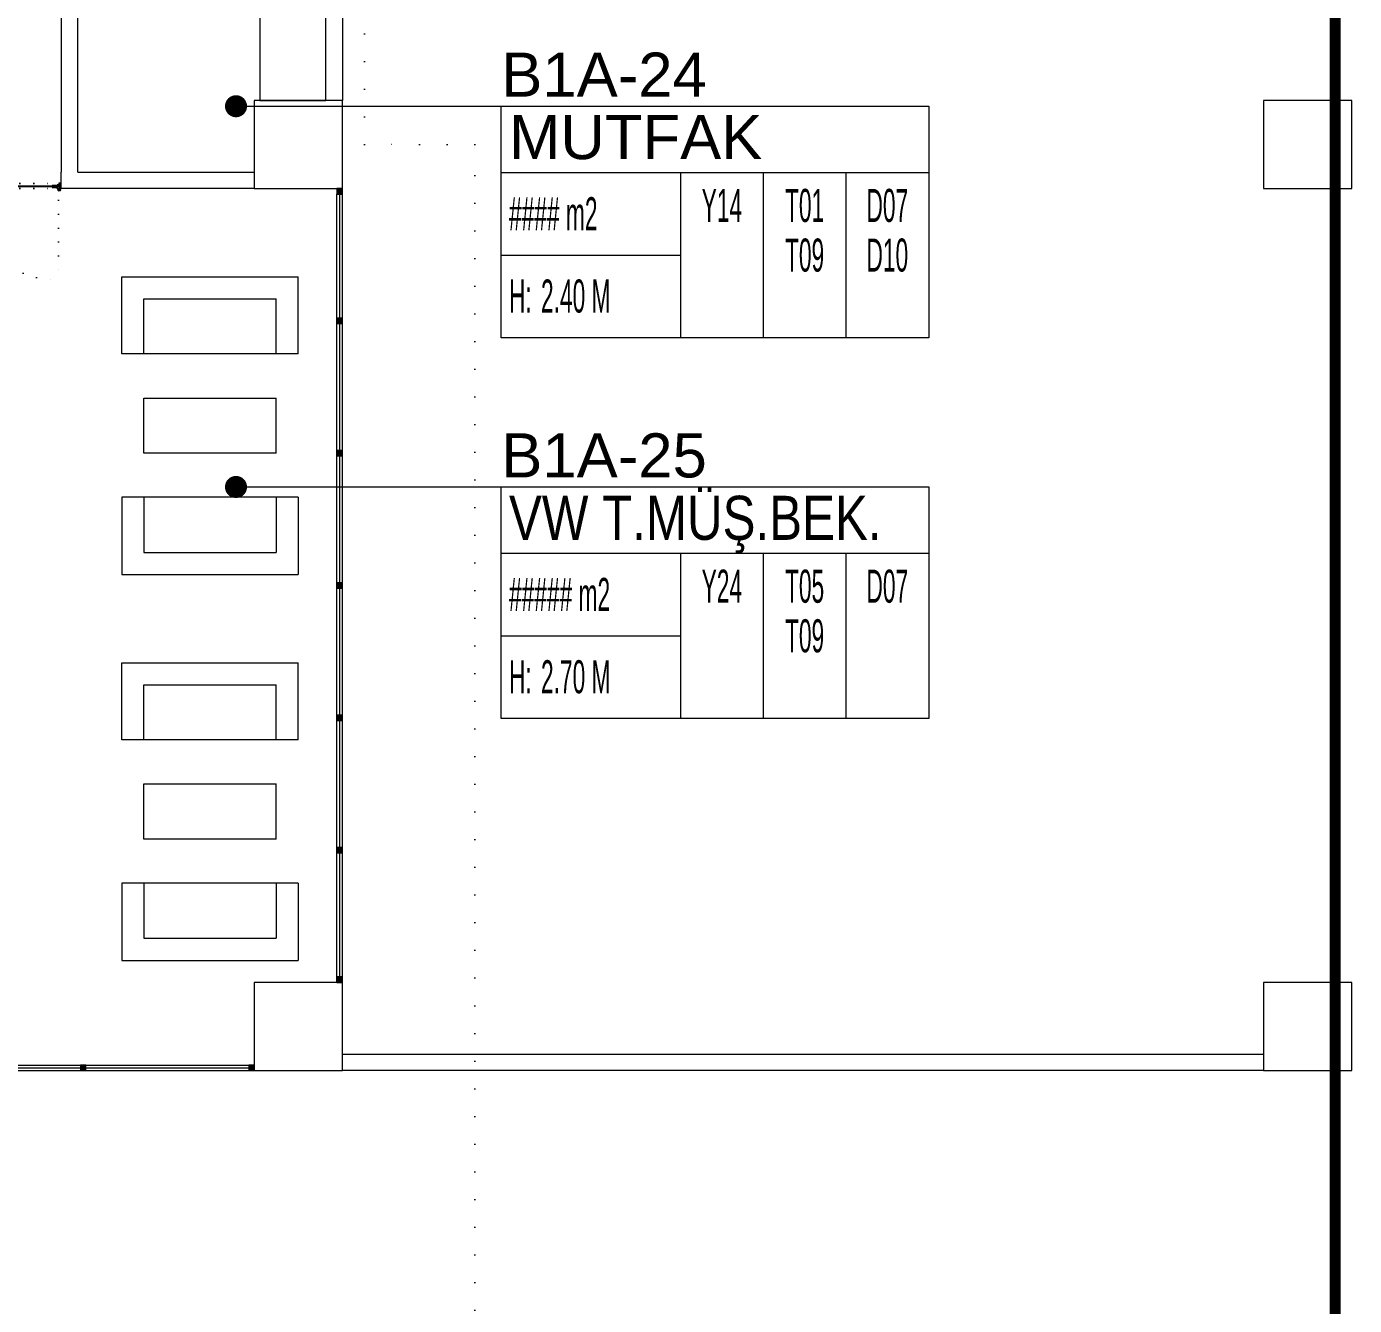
# Model space of a CAD drawing. Header units: metres. Extents: x -17822 to 152406, y -4219 to 19791.
# Drawn here: x 88154 to 89357, y 587 to 1747 of the extents above; entities that cross this region are included whole.
import ezdxf
from ezdxf.enums import TextEntityAlignment as Align

# ---------------------------------------------------------------- set-up
doc = ezdxf.new("R2010")
doc.units = ezdxf.units.M
doc.header["$LTSCALE"] = 100
doc.header["$MEASUREMENT"] = 0
doc.linetypes.add('DASHDOT', pattern=[1, 0.5, -0.25, 0, -0.25])
doc.linetypes.add('DOT2', pattern=[0.125, 0, -0.125])
doc.layers.get('0').update_dxf_attribs({"color": 9, "lineweight": 9})
for name, color, linetype, lineweight in [('00', 9, 'Continuous', 9), ('01', 9, 'Continuous', 9), ('05', 9, 'Continuous', 9), ('05S', 9, 'Continuous', 9), ('05V', 9, 'Continuous', 9), ('06C', 9, 'Continuous', 9), ('06D', 9, 'Continuous', 9), ('07K', 9, 'Continuous', 9), ('10', 9, 'Continuous', 9), ('15', 9, 'Continuous', 9), ('20', 9, 'DOT2', 9), ('21_mahal200', 9, 'Continuous', 9)]:
    doc.layers.add(name, color=color, linetype=linetype, lineweight=lineweight)
doc.styles.add('Arial', font='arial.ttf', dxfattribs={"height": 2.5})
doc.styles.add('MuuM_TEXT-STANDART', font='ARIALN.TTF')
doc.dimstyles.new('MuuM_DIM200', dxfattribs={"dimscale": 20, "dimtxt": 2, "dimasz": 1, "dimexe": 1, "dimexo": 1, "dimgap": 1, "dimtad": 1, "dimdec": 1, "dimrnd": 0.5, "dimdsep": 46, "dimtxsty": 'MuuM_TEXT-STANDART', "dimblk": 'ARCHTICK', "dimcen": 0, "dimdle": 0.15, "dimclrd": 256, "dimclre": 256, "dimclrt": 256, "dimadec": 0, "dimazin": 0, "dimtfac": 5, "dimtdec": 1, "dimtix": 1, "dimtmove": 2, "dimatfit": 3, "dimldrblk": 'DOT', "dimfxl": 3, "dimfxlon": 1, "dimtolj": 1, "dimlwd": -1, "dimlwe": -1, "dimarcsym": 0})

# ---------------------------------------------------------------- blocks, each defined once
blk = doc.blocks.new('p-kolon_80x80')
blk.add_lwpolyline([(-40, -40), (40, -40), (40, 40), (-40, 40)], close=True)
blk = doc.blocks.new('1.Bod.Ara.Sitatik Elk')
at = {"layer": '01'}
for p in [(4400, -6990), (5315, -6990), (4400, -7790), (5315, -7790)]:
    blk.add_blockref('p-kolon_80x80', p, dxfattribs=at)
blk = doc.blocks.new('_ArchTick')
at = {"color": 0, "linetype": 'ByBlock', "const_width": 0.15}
blk.add_lwpolyline([(-0.5, -0.5), (0.5, 0.5)], dxfattribs=at)
blk = doc.blocks.new('_Dot')
at = {"color": 0, "linetype": 'ByBlock', "lineweight": -2}
blk.add_line((-0.5, 0), (-1, 0), dxfattribs=at)
at = {"color": 0, "linetype": 'ByBlock', "const_width": 0.5}
blk.add_lwpolyline([(-0.25, 0, 1), (0.25, 0, 1)], format="xyb", close=True, dxfattribs=at)
blk = doc.blocks.new('0_roomno2')
blk.add_lwpolyline([(19.375, -10.5), (0, -10.5), (0, 0), (19.375, 0)], close=True)
for points in [[(0, -3), (19.375, -3)], [(8.125, -3), (8.125, -10.5)], [(11.875, -3), (11.875, -10.5)], [(15.625, -3), (15.625, -10.5)], [(0, -6.75), (8.125, -6.75)]]:
    blk.add_lwpolyline(points)
at = {"style": 'MuuM_TEXT-STANDART', "width": 0.6}
blk.add_text('H:', height=1.5, dxfattribs=at).set_placement((0.35, -8.608), align=Align.MIDDLE_LEFT)
at = {"style": 'Arial'}
blk.add_attdef('ODANO', (0, 1.17), '', height=2, dxfattribs=at)
blk.add_attdef('MEKANADI', text='', height=2, dxfattribs=at).set_placement((0.35, -3), align=Align.BOTTOM_LEFT)
at = {"style": 'MuuM_TEXT-STANDART', "width": 0.6}
for tag, p in [('M2', (0.35, -4.875)), ('TEMIZTAVANYUKSEKLIGI', (1.8, -8.608))]:
    blk.add_attdef(tag, text='', height=1.5, dxfattribs=at).set_placement(p, align=Align.MIDDLE_LEFT)
for tag, p in [('YER01', (10, -4.5)), ('TAVAN01', (13.75, -4.5)), ('DUVAR01', (17.5, -4.5)), ('YER02', (10, -6.75)), ('TAVAN02', (13.75, -6.75)), ('DUVAR02', (17.5, -6.75)), ('YER03', (10, -9)), ('TAVAN03', (13.75, -9)), ('DUVAR03', (17.5, -9))]:
    blk.add_attdef(tag, text='', height=1.5, dxfattribs=at).set_placement(p, align=Align.MIDDLE_CENTER)
blk = doc.blocks.new('gr-p-birim eleman')
blk.add_lwpolyline([(-1, 0), (0, 0), (0, 1), (-1, 1)], close=True)
blk = doc.blocks.new('p-tef_porsche')
at = {"linetype": 'Continuous', "lineweight": 13}
for p, q in [((-160, -80), (-160, 80)), ((-90, 80), (-160, 80)), ((-90, 80), (-90, -80)), ((40, 80), (40, -80)), ((40, 80), (110, 80)), ((110, -80), (110, 80)), ((-140, -60), (-140, 60)), ((-90, 60), (-140, 60)), ((-50, -60), (-50, 60)), ((0, 60), (-50, 60)), ((0, 60), (0, -60)), ((40, 60), (90, 60)), ((90, -60), (90, 60)), ((-90, -60), (-140, -60)), ((0, -60), (-50, -60)), ((40, -60), (90, -60)), ((-90, -80), (-160, -80)), ((40, -80), (110, -80))]:
    blk.add_line(p, q, dxfattribs=at)
blk = doc.blocks.new('prf-10x10')
blk.add_lwpolyline([(-5, -5), (5, -5), (5, 5), (-5, 5)], close=True)
at = {"color": 255}
blk.add_solid([(-5, -5), (5, -5), (-5, 5), (5, 5)], dxfattribs=at)
at = {"layer": '10'}
blk.add_point((0, 0), dxfattribs=at)
blk = doc.blocks.new('p-dog-ser-720')
at = {"layer": '06D'}
for points in [[(0, 0), (0, 715)], [(5, 0), (5, 715)]]:
    blk.add_lwpolyline(points, dxfattribs=at)
at = {"layer": '15'}
blk.add_lwpolyline([(2.5, 0), (2.5, 715)], dxfattribs=at)
at = {"layer": '10', "xscale": 0.5, "yscale": 0.5, "rotation": 180}
for p in [(2.5, 717.5), (2.5, 600), (2.5, 480), (2.5, 360), (2.5, 240), (2.5, 120), (2.5, 2.5)]:
    blk.add_blockref('prf-10x10', p, dxfattribs=at)
blk = doc.blocks.new('p-dog-ser-620')
at = {"layer": '06D'}
for points in [[(-620, 5), (-5, 5)], [(-620, 0), (-5, 0)]]:
    blk.add_lwpolyline(points, dxfattribs=at)
at = {"layer": '15'}
blk.add_lwpolyline([(-620, 2.5), (-5, 2.5)], dxfattribs=at)
at = {"layer": '10', "xscale": 0.5, "yscale": 0.5, "rotation": 90}
for p in [(-617.5, 2.5), (-460, 2.5), (-305, 2.5), (-155, 2.5), (-2.5, 2.5)]:
    blk.add_blockref('prf-10x10', p, dxfattribs=at)
blk = doc.blocks.new('g-kapı kolu-p')
at = {"layer": '05S'}
h = blk.add_hatch(color=256, dxfattribs=at)
h.paths.add_polyline_path([(-1, 8.2), (11.8, 8.2), (11.8, 6.3), (0.9, 6.3), (0.9, 2.4), (-1, 2.4)])
h.paths.add_polyline_path([(-2.7, 2.4), (2.7, 2.4), (2.7, 1.5), (-2.7, 1.5)])
h.paths.add_polyline_path([(-5, 1.5), (5, 1.5), (5, 0.5), (-5, 0.5)])
h.paths.add_polyline_path([(-5, -0.5), (5, -0.5), (5, -1.5), (-5, -1.5)])
h.paths.add_polyline_path([(-2.7, -1.5), (2.7, -1.5), (2.7, -2.4), (-2.7, -2.4)])
h.paths.add_polyline_path([(-1, -2.4), (0.9, -2.4), (0.9, -6.3), (11.8, -6.3), (11.8, -8.2), (-1, -8.2)])
for points in [[(-5, 0.5), (5, 0.5), (5, 1.5), (-5, 1.5)], [(-2.7, 1.5), (2.7, 1.5), (2.7, 2.4), (-2.7, 2.4)], [(-5, -1.5), (5, -1.5), (5, -0.5), (-5, -0.5)], [(-2.7, -1.5), (2.7, -1.5), (2.7, -2.4), (-2.7, -2.4)]]:
    blk.add_lwpolyline(points, close=True)
for points in [[(11.8, 8.2), (-1, 8.2), (-1, 2.4), (0.9, 2.4), (0.9, 6.3), (11.8, 6.3), (11.8, 8.2)], [(11.8, -8.2), (-1, -8.2), (-1, -2.4), (0.9, -2.4), (0.9, -6.3), (11.8, -6.3), (11.8, -8.2)]]:
    blk.add_lwpolyline(points)
blk = doc.blocks.new('k-cambölme-kapı-p')
at = {"layer": '10'}
h = blk.add_hatch(dxfattribs=at)
h.set_pattern_fill('NET', color=256, angle=135, style=0)
h.set_pattern_definition([(135, (3753.7029, 560.85184), (-0.0883883476, -0.0883883476), []), (225, (3753.7029, 560.85184), (0.0883883476, -0.0883883476), [])])
h.paths.add_polyline_path([(2.1, -0.1), (2.1, 0), (2.1, 0), (2, 0.1), (2, 0.1), (2, 0.1), (2, 0.1), (2, -0.3), (1.9, -0.3), (1.9, -0.4), (1.9, -0.5), (1.7, -0.5), (1.8, -0.3), (1.7, -0.3), (1.5, -0.5), (1.4, -0.5), (1.6, -0.3), (1.6, -0.3), (1.5, -0.3), (1.3, -0.4), (1.3, -0.4), (1.3, -0.5), (1.3, -0.5), (1.3, -0.6), (1.3, -0.3), (1.3, -0.3), (1.2, -0.3), (1.2, -0.5), (1.2, -0.6), (1.2, -0.6), (1.3, -0.6), (3.5, -0.6), (3.5, -0.6), (3.4, -0.4), (3.4, -0.3), (3.4, -0.2), (3.4, -0.2), (3.4, -0.2), (2.7, -0.2), (2.7, -0.2), (2.9, -0.2, -1), (2.9, -0.2)])
h.paths.add_polyline_path([(2, -0.2), (2.1, -0.2), (2.1, -0.2), (2.1, -0.2), (2.1, -0.3), (2.9, -0.3), (2.9, -0.3), (2.6, -0.3), (2.5, -0.3), (2.5, -0.3), (2.5, -0.3), (2.5, -0.3), (2.5, -0.3), (2.4, -0.3), (2.4, -0.3), (2.1, -0.3), (2, -0.1), (2, -0.1), (2, -0.1)], flags=16)
h.paths.add_polyline_path([(2.4, -0.3), (2.5, -0.5), (2.1, -0.5), (2.1, -0.3)], flags=16)
h.paths.add_polyline_path([(2.6, -0.3), (2.9, -0.3), (2.9, -0.3), (3.3, -0.3, 0.166992), (3.3, -0.5), (2.7, -0.5), (2.6, -0.4)], flags=16)
h.paths.add_polyline_path([(3, -0.2), (3, -0.2), (3.3, -0.2, 0.10606), (3.3, -0.3), (3, -0.3)], flags=16)
h = blk.add_hatch(dxfattribs=at)
h.set_pattern_fill('NET', color=256, angle=135, style=0)
h.set_pattern_definition([(45, (474.94443, 2280.71206), (0.0883883476, -0.0883883476), []), (315, (474.94443, 2280.71206), (-0.0883883476, -0.0883883476), [])])
h.paths.add_polyline_path([(87.3, -0.2), (87.3, -0.2), (87.1, -0.2, 1), (87.1, -0.2), (87.9, -0.2), (87.9, 0), (87.9, 0), (88, 0.1), (88, 0.1), (88, 0.1), (88, -0.3), (88.1, -0.3), (88.1, -0.4), (88.1, -0.5), (88.3, -0.5), (88.2, -0.3), (88.3, -0.3), (88.5, -0.5), (88.6, -0.5), (88.4, -0.3), (88.4, -0.3), (88.5, -0.3), (88.7, -0.4), (88.7, -0.4), (88.7, -0.5), (88.7, -0.5), (88.7, -0.6), (88.7, -0.3), (88.7, -0.3), (88.8, -0.3), (88.8, -0.5), (88.8, -0.6), (88.8, -0.6), (88.7, -0.6), (86.5, -0.6), (86.5, -0.6), (86.6, -0.4), (86.6, -0.3), (86.6, -0.2), (86.6, -0.2), (86.6, -0.2)])
h.paths.add_polyline_path([(87.3, -0.5), (87.4, -0.4), (87.4, -0.3), (87.1, -0.3), (87.1, -0.3), (87, -0.3), (87, -0.3), (87, -0.2), (87, -0.2), (86.7, -0.2, -0.292264), (86.7, -0.5)], flags=16)
h.paths.add_polyline_path([(87.5, -0.5), (87.6, -0.5), (87.5, -0.4)], flags=16)
h.paths.add_polyline_path([(87.6, -0.4), (87.7, -0.5), (87.9, -0.5), (87.9, -0.3), (87.6, -0.3)], flags=16)
h.paths.add_polyline_path([(87.6, -0.5), (87.7, -0.6), (87.7, -0.5)], flags=16)
for points in [[(2, -0.3), (2, 2.1), (2.1, 2.1), (2.1, 2.3, 0.414214), (1.9, 2.4), (0.1, 2.4, 0.414214), (0, 2.4), (0, -2.4, 0.414214), (0.1, -2.4), (2.1, -2.4), (2.1, -2.3), (2.1, -2.2), (2.1, -2.2), (2.1, -2.2), (2.1, -2.2), (2.1, -2.2), (2.1, -0.9)], [(88, -0.3), (88, 2.1), (87.9, 2.1), (87.9, 2.3, -0.414214), (88.1, 2.4), (89.9, 2.4, -0.414214), (90, 2.4), (90, -2.4, -0.414214), (89.9, -2.4), (87.9, -2.4), (87.9, -2.3), (87.9, -2.2), (87.9, -2.2), (87.9, -2.2), (87.9, -2.2), (87.9, -2.2), (87.9, -0.9)], [(1.5, -0.3), (1.3, -0.4), (1.3, -0.4), (1.3, -0.5), (1.3, -0.5), (1.3, -0.6), (1.3, -0.3), (1.3, -0.3), (1.2, -0.3), (1.2, -0.5), (1.2, -0.6), (1.2, -0.6), (1.3, -0.6), (3.5, -0.6), (3.5, -0.6), (3.4, -0.4), (3.4, -0.3), (3.4, -0.2), (3.4, -0.2), (3.4, -0.2), (2.7, -0.2), (2.7, -0.2), (2.9, -0.2, -1), (2.9, -0.2, -1)], [(88.5, -0.3), (88.7, -0.4), (88.7, -0.4), (88.7, -0.5), (88.7, -0.5), (88.7, -0.6), (88.7, -0.3), (88.7, -0.3), (88.8, -0.3), (88.8, -0.5), (88.8, -0.6), (88.8, -0.6), (88.7, -0.6), (86.5, -0.6), (86.5, -0.6), (86.6, -0.4), (86.6, -0.3), (86.6, -0.2), (86.6, -0.2), (86.6, -0.2), (87.3, -0.2), (87.3, -0.2), (87.1, -0.2, 1), (87.1, -0.2, 1)], [(86.7, -0.5), (87.3, -0.5), (87.4, -0.4), (87.4, -0.3), (87.1, -0.3), (87.1, -0.3), (87, -0.3), (87, -0.3), (87, -0.2), (87, -0.2), (86.7, -0.2, 1)]]:
    blk.add_lwpolyline(points, format="xyb", dxfattribs=at)
at = {"layer": '10', "linetype": 'DASHDOT', "ltscale": 0.05}
for points in [[(3.2, 3.6), (0.2, 3.6)], [(1.7, 2.1), (1.7, 4.9)], [(6.1, 1.4), (6.1, -0.5)]]:
    blk.add_lwpolyline(points, dxfattribs=at)
at = {"layer": '10'}
for points in [[(1.8, 2.3), (0.2, 2.3), (0.2, 2), (0.4, 2), (0.4, 1.9), (0.2, 1.9), (0.2, 1.2), (0.4, 1.2), (0.4, -0.4), (0.2, -0.4), (0.2, -1.2), (0.4, -1.2), (0.4, -1.4), (0.2, -1.4), (0.2, -2.2), (1.8, -2.2), (1.8, -1.7), (1.6, -1.7), (1.6, -1.6), (1.8, -1.6), (1.8, -1.4), (1.6, -1.4), (1.6, -1.2), (1.7, -1.2), (1.7, -0.8), (1.1, -0.8), (1.1, -0.1), (1.5, -0.1), (1.5, 1.9), (1.6, 2), (1.8, 2), (1.8, 2.3)], [(0.7, 3.6), (0.7, 2.4)], [(0.7, 2.3), (0.7, -0.2), (1.1, -0.2)], [(1.1, 2.4), (1.1, 2.9)], [(1.1, -0.1), (1.1, 2.3)], [(1.5, 1.9), (1.1, 1.9)], [(1.2, 1.9), (1.2, -0.1)], [(2.9, -0.2), (2.1, -0.1), (2.1, 0), (2.1, 0), (2, 0.1), (2, 0.1), (2, 0.1), (2, 0.1)], [(3.8, 0.9), (2.6, 3.2)], [(4.1, 1.3), (2.7, 4)], [(8.1, 0.9), (8.1, 1.3), (4.1, 1.3)], [(5.3, 0.9), (5.3, -0.2)], [(5.5, 1.3), (5.8, 1), (5.8, 0.9)], [(5.6, 0.9), (5.6, -0.2)], [(6.8, 1.3), (6.5, 1), (6.5, 0.9)], [(6.7, 0.9), (6.7, -0.2)], [(7, 0.9), (7, -0.2)], [(87.1, -0.2), (87.9, -0.2), (87.9, 0), (87.9, 0), (88, 0.1), (88, 0.1), (88, 0.1)], [(88.2, 2.3), (89.8, 2.3), (89.8, 2), (89.6, 2), (89.6, 1.9), (89.8, 1.9), (89.8, 1.2), (89.6, 1.2), (89.6, -0.4), (89.8, -0.4), (89.8, -1.2), (89.6, -1.2), (89.6, -1.4), (89.8, -1.4), (89.8, -2.2), (88.2, -2.2), (88.2, -1.7), (88.4, -1.7), (88.4, -1.6), (88.2, -1.6), (88.2, -1.4), (88.4, -1.4), (88.4, -1.2), (88.3, -1.2), (88.3, -0.8), (88.9, -0.8), (88.9, -0.1), (88.5, -0.1), (88.5, 1.9), (88.4, 2), (88.2, 2), (88.2, 2.3)], [(2.1, -0.9), (3.6, -0.9), (3.6, -0.6), (1.2, -0.6), (1.2, -0.3), (2, -0.3)], [(1.6, -0.3), (1.6, -0.3), (1.4, -0.5), (1.5, -0.5), (1.7, -0.3)], [(1.8, -0.3), (1.7, -0.5), (1.9, -0.5), (1.9, -0.4), (1.9, -0.3)], [(3.3, -0.5), (2.7, -0.5), (2.6, -0.4), (2.6, -0.3), (2.9, -0.3), (2.9, -0.3)], [(3.3, -0.3), (3.3, -0.3), (2.9, -0.3)], [(3, -0.3), (3, -0.2), (3, -0.2), (3.3, -0.2)], [(3, -0.3), (3.3, -0.3), (3.3, -0.3)], [(4.1, -0.2), (4.1, -0.5), (8.1, -0.5)], [(8.1, -0.5), (8.1, -0.2)], [(87.9, -0.9), (86.4, -0.9), (86.4, -0.6), (88.8, -0.6), (88.8, -0.3), (88, -0.3)], [(87.6, -0.5), (87.5, -0.4), (87.5, -0.5), (87.6, -0.5)], [(88.2, -0.3), (88.3, -0.5), (88.1, -0.5), (88.1, -0.4), (88.1, -0.3)], [(88.4, -0.3), (88.4, -0.3), (88.6, -0.5), (88.5, -0.5), (88.3, -0.3)]]:
    blk.add_lwpolyline(points, dxfattribs=at)
for points in [[(2, -0.1), (2, -0.1), (2, -0.2), (2.1, -0.2), (2.1, -0.2), (2.1, -0.2), (2.1, -0.3), (2.9, -0.3), (2.9, -0.3), (2.6, -0.3), (2.5, -0.3), (2.5, -0.3), (2.5, -0.3), (2.5, -0.3), (2.5, -0.3), (2.4, -0.3), (2.4, -0.3), (2.1, -0.3), (2, -0.1)], [(2.1, -0.5), (2.1, -0.3), (2.4, -0.3), (2.5, -0.5), (2.5, -0.5)], [(87.9, -0.5), (87.9, -0.3), (87.6, -0.3), (87.6, -0.4), (87.7, -0.5)], [(87.6, -0.5), (87.7, -0.5), (87.7, -0.6)]]:
    blk.add_lwpolyline(points, close=True, dxfattribs=at)
blk.add_circle((1.7, 3.7), 1.02, dxfattribs=at)
for centre, start, end in [((3.6, -0.4), 148.8979, 173.1144), ((3.6, -0.4), 176.143, 214.0649), ((86.4, -0.4), 325.9351, 31.1021)]:
    blk.add_arc(centre, 0.322, start, end, dxfattribs=at)
at = {"layer": '15', "linetype": 'DOT2'}
blk.add_lwpolyline([(2.5, 0.4), (2.5, 85.4)], dxfattribs=at)
at = {"layer": '15'}
blk.add_lwpolyline([(2.6, 0.9), (87.4, 0.9), (87.5, 0.8), (87.5, -0.1), (87.4, -0.2), (2.6, -0.2), (2.6, -0.2), (2.5, -0.1), (2.5, 0.8), (2.6, 0.9)], dxfattribs=at)
at = {"layer": '15', "linetype": 'DOT2'}
blk.add_arc((2.5, 0.4), 85, 0, 90, dxfattribs=at)
at = {"layer": '20'}
for p, q in [((87.9, 2.4), (2.1, 2.4)), ((87.9, 2.1), (2.1, 2.1)), ((87.9, -2.2), (2.1, -2.2)), ((87.9, -2.4), (2.1, -2.4))]:
    blk.add_line(p, q, dxfattribs=at)
at = {"layer": '06C', "xscale": -1}
blk.add_blockref('g-kapı kolu-p', (79.6, 0.4), dxfattribs=at)
blk = doc.blocks.new('1.Bod.Ara.Mimari Elk')
at = {"layer": '00'}
for points in [[(4425, -6950), (4425, -6705), (4200, -6705), (4200, -6715), (4185, -6715), (4185, -6680), (4200, -6680), (4200, -6690), (4425, -6690), (4425, -6360), (4200, -6360), (4200, -6370), (4185, -6370), (4185, -6360), (4090, -6360), (4090, -6280), (4105, -6280), (4105, -6345), (4425, -6345), (4425, -6230), (4440, -6230), (4440, -6950)], [(4200, -7015), (4200, -6805), (4185, -6805), (4185, -7015)], [(4200, -7015), (4200, -7015), (4360, -7015), (4360, -7030), (4185, -7030), (4185, -7015)], [(4200, -7015), (4200.39, -7015)]]:
    blk.add_lwpolyline(points, dxfattribs=at)
blk.add_lwpolyline([(4440, -7815), (5275, -7815), (5275, -7830), (4440, -7830)], close=True, dxfattribs=at)
at = {"layer": '20', "ltscale": 2}
for p, q in [((4460, -6990), (4460, -5330)), ((4560, -6990), (4460, -6990)), ((4560, -8750), (4560, -6990))]:
    blk.add_line(p, q, dxfattribs=at)
at = {"layer": '20', "ltscale": 2, "const_width": 10}
blk.add_lwpolyline([(5340, -8750), (5340, -5330), (7540, -5330), (7540, -6950), (7540, -7350.38, -0.2628505), (6470, -8635), (6470, -8455), (6150, -8455), (6150, -8750)], format="xyb", close=True, dxfattribs=at)
blk.add_blockref('p-dog-ser-720', (4435, -7750))
at = {"layer": '05', "lineweight": 15, "rotation": 270}
for p in [(4320, -7270), (4320, -7620)]:
    blk.add_blockref('p-tef_porsche', p, dxfattribs=at)
at = {"layer": '05V', "linetype": 'Continuous', "xscale": 60, "yscale": 245}
blk.add_blockref('gr-p-birim eleman', (4425, -6950), dxfattribs=at)
at = {"layer": '07K', "rotation": 180}
blk.add_blockref('k-cambölme-kapı-p', (4185, -7027.56), dxfattribs=at)
at = {"layer": '10'}
blk.add_blockref('p-dog-ser-620', (4360, -7830), dxfattribs=at)
at = {"layer": '21_mahal200'}
ref = blk.add_blockref('0_roomno2', (4584.01, -6955.29), dxfattribs=dict(at, xscale=20, yscale=20, zscale=20))
ref.add_attrib('ODANO', 'B1A-24', (4584.01, -6946.64), dxfattribs={"layer": '0', "height": 40, "style": 'Arial'})
ref.add_attrib('MEKANADI', 'MUTFAK', dxfattribs={"layer": '0', "height": 40, "style": 'Arial'}).set_placement((4591.01, -7015.29), align=Align.BOTTOM_LEFT)
ref.add_attrib('M2', '#### m2', dxfattribs={"layer": '0', "height": 30, "style": 'MuuM_TEXT-STANDART', "width": 0.6}).set_placement((4591.01, -7052.79), align=Align.MIDDLE_LEFT)
ref.add_attrib('TEMIZTAVANYUKSEKLIGI', '2.40 M', dxfattribs={"layer": '0', "height": 30, "style": 'MuuM_TEXT-STANDART', "width": 0.6}).set_placement((4620.01, -7127.45), align=Align.MIDDLE_LEFT)
ref.add_attrib('YER01', 'Y14', dxfattribs={"layer": '0', "height": 30, "style": 'MuuM_TEXT-STANDART', "width": 0.6}).set_placement((4784.01, -7045.29), align=Align.MIDDLE_CENTER)
ref.add_attrib('TAVAN01', 'T01', dxfattribs={"layer": '0', "height": 30, "style": 'MuuM_TEXT-STANDART', "width": 0.6}).set_placement((4859.01, -7045.29), align=Align.MIDDLE_CENTER)
ref.add_attrib('DUVAR01', 'D07', dxfattribs={"layer": '0', "height": 30, "style": 'MuuM_TEXT-STANDART', "width": 0.6}).set_placement((4934.01, -7045.29), align=Align.MIDDLE_CENTER)
ref.add_attrib('TAVAN02', 'T09', dxfattribs={"layer": '0', "height": 30, "style": 'MuuM_TEXT-STANDART', "width": 0.6}).set_placement((4859.01, -7090.29), align=Align.MIDDLE_CENTER)
ref.add_attrib('DUVAR02', 'D10', dxfattribs={"layer": '0', "height": 30, "style": 'MuuM_TEXT-STANDART', "width": 0.6}).set_placement((4934.01, -7090.29), align=Align.MIDDLE_CENTER)
ref = blk.add_blockref('0_roomno2', (4584.01, -7300.62), dxfattribs=dict(at, xscale=20, yscale=20, zscale=20))
ref.add_attrib('ODANO', 'B1A-25', (4584.01, -7291.98), dxfattribs={"layer": '0', "height": 40, "style": 'Arial'})
ref.add_attrib('MEKANADI', 'VW T.MÜŞ.BEK.', dxfattribs={"layer": '0', "height": 40, "style": 'Arial', "width": 0.8}).set_placement((4591.01, -7360.62), align=Align.BOTTOM_LEFT)
ref.add_attrib('M2', '##### m2', dxfattribs={"layer": '0', "height": 30, "style": 'MuuM_TEXT-STANDART', "width": 0.6}).set_placement((4591.01, -7398.12), align=Align.MIDDLE_LEFT)
ref.add_attrib('TEMIZTAVANYUKSEKLIGI', '2.70 M', dxfattribs={"layer": '0', "height": 30, "style": 'MuuM_TEXT-STANDART', "width": 0.6}).set_placement((4620.01, -7472.78), align=Align.MIDDLE_LEFT)
ref.add_attrib('YER01', 'Y24', dxfattribs={"layer": '0', "height": 30, "style": 'MuuM_TEXT-STANDART', "width": 0.6}).set_placement((4784.01, -7390.62), align=Align.MIDDLE_CENTER)
ref.add_attrib('TAVAN01', 'T05', dxfattribs={"layer": '0', "height": 30, "style": 'MuuM_TEXT-STANDART', "width": 0.6}).set_placement((4859.01, -7390.62), align=Align.MIDDLE_CENTER)
ref.add_attrib('DUVAR01', 'D07', dxfattribs={"layer": '0', "height": 30, "style": 'MuuM_TEXT-STANDART', "width": 0.6}).set_placement((4934.01, -7390.62), align=Align.MIDDLE_CENTER)
ref.add_attrib('TAVAN02', 'T09', dxfattribs={"layer": '0', "height": 30, "style": 'MuuM_TEXT-STANDART', "width": 0.6}).set_placement((4859.01, -7435.62), align=Align.MIDDLE_CENTER)
for points in [[(4343.51, -6955.29), (4584.01, -6955.29)], [(4343.51, -7300.62), (4584.01, -7300.62)]]:
    blk.add_leader(points, dimstyle='MuuM_DIM200', override={"dimasz": 1, "dimfxl": 10}, dxfattribs=at)

msp = doc.modelspace()

# ---------------------------------------------------------------- block references
for name in ['1.Bod.Ara.Mimari Elk', '1.Bod.Ara.Sitatik Elk']:
    msp.add_blockref(name, (84000, 8630))

doc.saveas('drawing.dxf')
